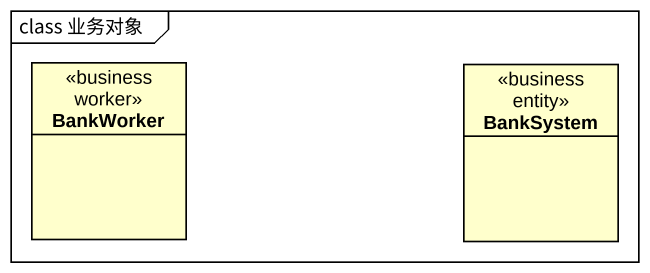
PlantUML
@startuml
mainframe class 业务对象
hide circle
hide empty members
class BankWorker <<business worker>>
class BankSystem <<business entity>>
@enduml
